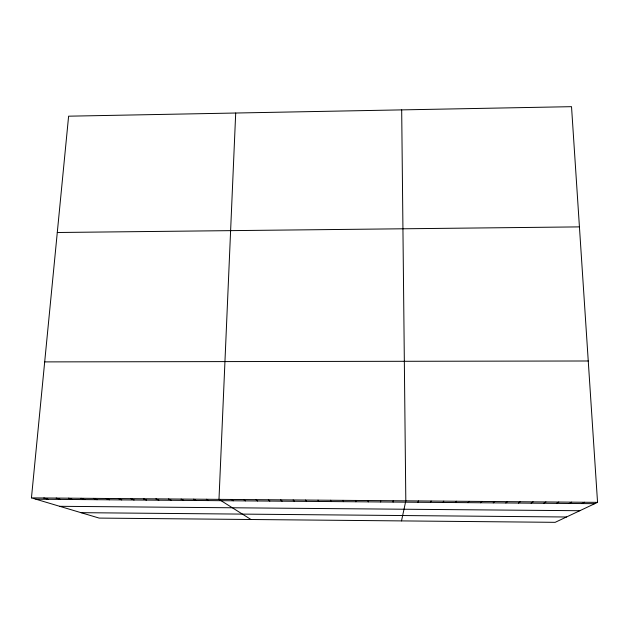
<?xml version="1.0" encoding="UTF-8"?>
<svg xmlns="http://www.w3.org/2000/svg" width="629" height="629" viewBox="0 0 629 629"><rect width="100%" height="100%" fill="white"/><g stroke="black" fill="none" stroke-linecap="round" stroke-linejoin="round"><path stroke-width="0.94" d="M235.702 113.023L218.986 499.363L251.002 519.507M393.086 502.068L393.204 500.739M31.45 497.877L68.608 116.184L571.525 106.671L597.55 502.359L555.171 522.329L99.162 518.092L31.45 497.877L597.55 502.359M401.499 520.906L405.815 500.841L401.679 109.886M417.986 502.264L418.442 500.936M430.472 502.367L431.085 501.038M442.981 502.469L443.76 501.14M455.506 502.563L456.45 501.242M468.055 502.665L469.171 501.344M480.627 502.768L481.908 501.439M493.215 502.87L494.669 501.541M505.834 502.972L507.446 501.643M518.469 503.074L520.254 501.745M531.128 503.169L533.077 501.848M543.802 503.271L545.925 501.95M556.508 503.373L558.804 502.052M569.229 503.475L571.69 502.154M581.974 503.577L584.608 502.256M57.286 232.502L579.435 226.888M44.69 361.895L588.249 360.991M35.908 499.206L594.735 503.68M59.676 506.306L579.804 510.724M80.992 512.666L566.477 516.999M43.802 497.971L48.111 499.308M56.17 498.074L60.329 499.402M68.569 498.168L72.563 499.505M80.984 498.27L84.829 499.599M93.414 498.365L97.11 499.701M105.876 498.467L109.415 499.796M118.354 498.561L121.735 499.898M130.856 498.663L134.079 499.992M143.381 498.766L146.447 500.094M155.929 498.86L158.838 500.189M168.493 498.962L171.245 500.291M181.089 499.064L183.676 500.393M193.701 499.159L196.13 500.487M206.336 499.261L208.608 500.59M231.299 499.457L233.249 500.786M243.62 499.56L245.42 500.888M255.972 499.654L257.615 500.983M268.339 499.748L269.825 501.077M280.731 499.851L282.059 501.179M293.138 499.945L294.309 501.274M305.576 500.047L306.582 501.376M318.03 500.141L318.879 501.47M330.5 500.244L331.192 501.572M343.002 500.346L343.528 501.667M355.519 500.44L355.888 501.769M368.059 500.542L368.264 501.871M380.624 500.637L380.663 501.966"/></g></svg>
